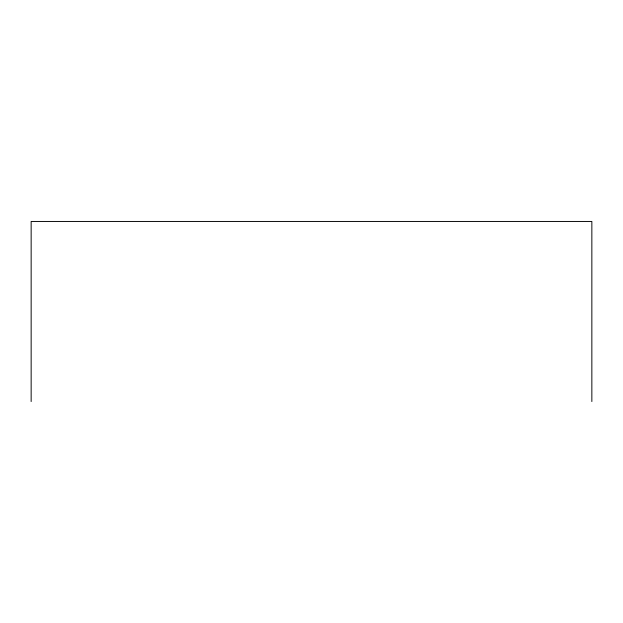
<?xml version="1.0" encoding="UTF-8"?>
<svg xmlns="http://www.w3.org/2000/svg" width="623" height="623" viewBox="0 0 623 623"><rect width="100%" height="100%" fill="white"/><g stroke="black" fill="none" stroke-linecap="round" stroke-linejoin="round"><path stroke-width="0.93" d="M591.85 401.547L591.85 221.453L31.15 221.453L31.15 401.547"/></g></svg>
